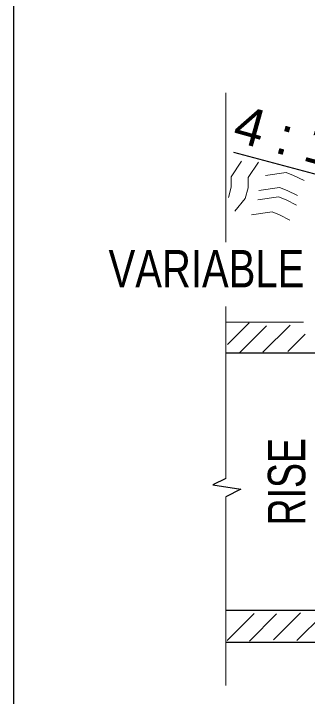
# Model space of a CAD drawing. Extents: x -1677 to -38, y -361 to 186.
# Drawn here: x -1499.15 to -1489.29, y -243.89 to -220.98 of the extents above; entities that cross this region are included whole.
import ezdxf

# ---------------------------------------------------------------- set-up
doc = ezdxf.new("R2010")
doc.units = 0
doc.header["$LTSCALE"] = 0.5
doc.layers.add('1', color=7, linetype='Continuous', lineweight=25)
doc.layers.add('15', color=7, linetype='Continuous', lineweight=13)

msp = doc.modelspace()

# ---------------------------------------------------------------- linework, layer by layer
at = {"layer": '1'}
for p, q in [((-1499.1456, -188.5241), (-1499.1456, -257.0816)), ((-1492.0185, -232.3603), (-1466.6539, -232.3603)), ((-1492.0185, -240.9937), (-1434.3428, -240.9937)), ((-1492.0185, -242.0674), (-1434.3516, -242.0674))]:
    msp.add_line(p, q, dxfattribs=at)
at = {"layer": '1', "lineweight": 13}
for p, q in [((-1492.0185, -228.6497), (-1492.0185, -223.6312)), ((-1492.0185, -236.5842), (-1492.0185, -230.8047)), ((-1492.0185, -231.3263), (-1489.4156, -231.3263)), ((-1491.9656, -232.0812), (-1491.2372, -231.3528)), ((-1491.5624, -232.3603), (-1490.6524, -231.4505)), ((-1490.7756, -232.3397), (-1489.8653, -231.4301)), ((-1489.9466, -232.3188), (-1489.3635, -231.7347)), ((-1492.0185, -243.5305), (-1492.0185, -237.1974)), ((-1491.9766, -242.0151), (-1491.0668, -241.1055)), ((-1491.231, -242.0362), (-1490.3212, -241.1259)), ((-1490.4235, -241.9945), (-1489.5137, -241.0847)), ((-1489.6364, -242.0151), (-1488.7266, -241.1055))]:
    msp.add_line(p, q, dxfattribs=at)
for points in [[(-1490.6935, -226.4053), (-1489.9974, -226.3087), (-1489.7462, -226.4053), (-1489.3985, -226.5793)], [(-1490.9143, -226.9101), (-1490.2181, -226.8134), (-1489.967, -226.9101), (-1489.6189, -227.0837)], [(-1490.9452, -227.2253), (-1490.2497, -227.1284), (-1489.9978, -227.2253), (-1489.6503, -227.3988)], [(-1491.166, -227.7295), (-1490.4703, -227.6326), (-1490.2189, -227.7295), (-1489.8712, -227.9034)]]:
    msp.add_lwpolyline(points, dxfattribs=at)
at = {"layer": '1'}
msp.add_lwpolyline([(-1492.0185, -236.5842), (-1492.4641, -236.7955), (-1491.5214, -236.9341), (-1492.0185, -237.1974)], dxfattribs=at)
at = {"layer": '15', "lineweight": 25}
msp.add_line((-1486.8708, -226.9426), (-1491.7552, -225.6333), dxfattribs=at)
at = {"layer": '15'}
for points in [[(-1491.4937, -225.9262), (-1491.8416, -226.4478), (-1491.8416, -226.7959), (-1491.9381, -227.1438), (-1491.9316, -227.1374)], [(-1490.9268, -225.9576), (-1491.2743, -226.4797), (-1491.2743, -226.8272), (-1491.371, -227.1753), (-1491.7189, -227.6003)]]:
    msp.add_lwpolyline(points, dxfattribs=at)

# ---------------------------------------------------------------- texts
at = {"layer": '1', "width": 0.8}
msp.add_text('VARIABLE', height=1.256, dxfattribs=at).set_placement((-1495.9593, -230.1653))
at = {"layer": '1', "width": 0.75}
msp.add_text('RISE', height=1.256, rotation=90, dxfattribs=at).set_placement((-1489.3564, -238.1584))
at = {"layer": '15', "width": 1.05}
msp.add_text('4 : 1 SLOPE', height=1.256, rotation=344.502, dxfattribs=at).set_placement((-1491.8473, -225.2326))

doc.saveas('drawing.dxf')
